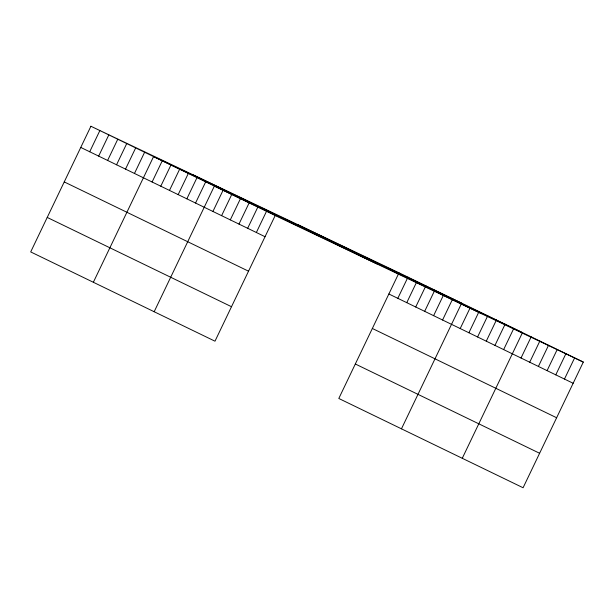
<?xml version="1.0" encoding="UTF-8"?>
<svg xmlns="http://www.w3.org/2000/svg" width="614" height="614" viewBox="0 0 614 614"><rect width="100%" height="100%" fill="white"/><g stroke="black" fill="none" stroke-linecap="round" stroke-linejoin="round"><path stroke-width="0.92" d="M90.91 126.246L30.7 251.917L214.984 341.192L275.195 215.529L90.91 126.246L399.016 272.808L583.3 362.083L523.09 487.754L338.805 398.471L399.016 272.808M89.713 151.765L99.859 130.582M98.662 156.102L108.808 134.919M107.611 160.446L117.765 139.255M116.56 164.782L126.714 143.592M125.517 169.119L135.663 147.928M134.466 173.455L144.612 152.264M93.359 282.271L153.569 156.601L461.674 303.162L401.464 428.825M152.103 181.997L162.257 160.814M160.791 186.203L170.945 165.02M169.479 190.417L179.633 169.226M178.167 194.623L188.314 173.44M186.856 198.829L197.002 177.646M195.544 203.042L205.69 181.859M154.168 311.735L214.378 186.065L522.483 332.619L462.273 458.29M212.92 211.462L223.066 190.271M221.608 215.667L231.754 194.484M230.296 219.873L240.442 198.69M238.984 224.087L249.131 202.896M247.665 228.293L257.819 207.11M256.353 232.506L266.507 211.316M397.818 298.327L407.965 277.144M406.767 302.664L416.921 281.481M415.716 307L425.87 285.817M424.673 311.336L434.819 290.153M433.622 315.673L443.769 294.49M442.571 320.009L452.725 298.826M460.208 328.551L470.362 307.368M468.896 332.765L479.05 311.574M477.585 336.971L487.739 315.788M486.273 341.184L496.427 319.994M494.961 345.39L505.115 324.207M503.649 349.596L513.795 328.413M521.025 358.016L531.171 336.833M529.713 362.229L539.859 341.039M538.401 366.435L548.548 345.252M547.089 370.641L557.236 349.458M555.777 374.855L565.924 353.664M564.466 379.061L574.612 357.878M275.195 215.529L583.3 362.083M297.345 224.44L481.622 313.723M192.589 174.614L376.866 263.89M388.869 293.991L573.146 383.266M80.756 147.429L265.041 236.712M372.345 328.467L556.629 417.75M64.24 181.913L248.524 271.188M355.322 363.995L539.606 453.27M47.217 217.433L231.501 306.716"/></g></svg>
